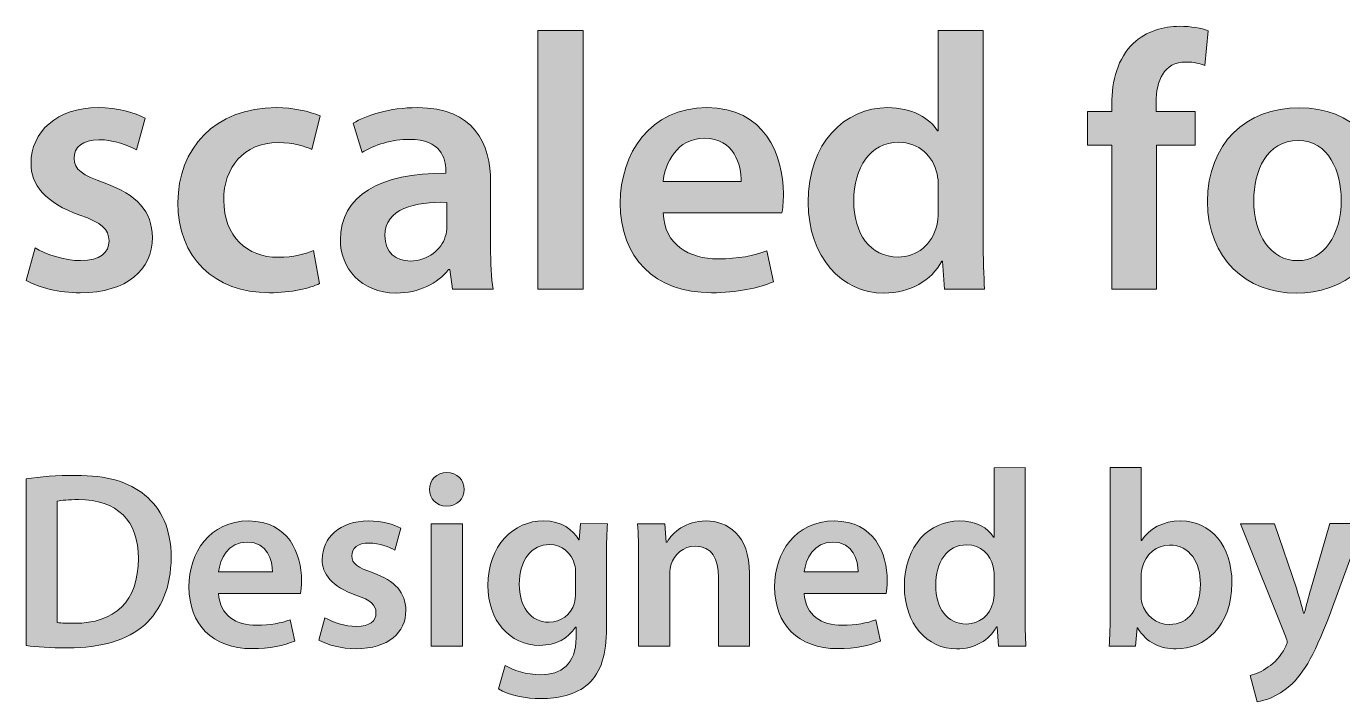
# Model space of a CAD drawing. Header units: inches. Extents: x 589 to 2016, y -1839 to -951.
# Drawn here: x 814.99 to 846.46, y -1597.12 to -1580.97 of the extents above; entities that cross this region are included whole.
import ezdxf

# ---------------------------------------------------------------- set-up
doc = ezdxf.new("R2010")
doc.units = ezdxf.units.IN
doc.header["$MEASUREMENT"] = 0
doc.layers.add('Layer 1', color=7, linetype='Continuous')

# ---------------------------------------------------------------- blocks, each defined once
blk = doc.blocks.new('block 276')
at = {"layer": 'Layer 1', "true_color": 0x010101}
h = blk.add_hatch(color=18, dxfattribs=at)
h.dxf.hatch_style = 2
edge = h.paths.add_edge_path()
edge.add_spline(control_points=[(840.939, -1587.257), (840.939, -1587.257), (840.939, -1583.815), (840.939, -1583.815), (840.939, -1583.815), (840.364, -1583.815), (840.364, -1583.815), (840.364, -1583.815), (840.364, -1583.014), (840.364, -1583.014), (840.364, -1583.014), (840.939, -1583.014), (840.939, -1583.014), (840.939, -1583.014), (840.939, -1582.831), (840.939, -1582.831), (840.939, -1582.282), (841.086, -1581.734), (841.453, -1581.384), (841.766, -1581.088), (842.193, -1580.975), (842.559, -1580.975), (842.846, -1580.975), (843.073, -1581.018), (843.247, -1581.079), (843.247, -1581.079), (843.169, -1581.908), (843.169, -1581.908), (843.055, -1581.865), (842.907, -1581.828), (842.715, -1581.828), (842.184, -1581.828), (842.001, -1582.274), (842.001, -1582.795), (842.001, -1582.795), (842.001, -1583.013), (842.001, -1583.013), (842.001, -1583.013), (842.935, -1583.013), (842.935, -1583.013), (842.935, -1583.013), (842.935, -1583.814), (842.935, -1583.814), (842.935, -1583.814), (842.011, -1583.814), (842.011, -1583.814), (842.011, -1583.814), (842.011, -1587.255), (842.011, -1587.255), (842.011, -1587.255), (840.939, -1587.257), (840.939, -1587.257), (840.939, -1587.257), (840.939, -1587.257), (840.939, -1587.257)], knot_values=[0, 0, 0, 0, 1, 1, 1, 2, 2, 2, 3, 3, 3, 4, 4, 4, 5, 5, 5, 6, 6, 6, 7, 7, 7, 8, 8, 8, 9, 9, 9, 10, 10, 10, 11, 11, 11, 12, 12, 12, 13, 13, 13, 14, 14, 14, 15, 15, 15, 16, 16, 16, 17, 17, 17, 18, 18, 18, 18], degree=3, periodic=1)
h = blk.add_hatch(color=18, dxfattribs=at)
h.dxf.hatch_style = 2
h.paths.add_polyline_path([(827.22, -1581.071), (828.301, -1581.071), (828.301, -1587.256), (827.22, -1587.256)])
h = blk.add_hatch(color=18, dxfattribs=at)
h.dxf.hatch_style = 2
edge = h.paths.add_edge_path()
edge.add_spline(control_points=[(837.864, -1581.071), (837.864, -1581.071), (837.864, -1586.062), (837.864, -1586.062), (837.864, -1586.497), (837.882, -1586.968), (837.899, -1587.255), (837.899, -1587.255), (836.941, -1587.255), (836.941, -1587.255), (836.941, -1587.255), (836.897, -1586.585), (836.897, -1586.585), (836.897, -1586.585), (836.88, -1586.585), (836.88, -1586.585), (836.627, -1587.056), (836.114, -1587.352), (835.495, -1587.352), (834.485, -1587.352), (833.682, -1586.49), (833.682, -1585.183), (833.675, -1583.765), (834.562, -1582.919), (835.581, -1582.919), (836.164, -1582.919), (836.584, -1583.162), (836.775, -1583.476), (836.775, -1583.476), (836.793, -1583.476), (836.793, -1583.476), (836.793, -1583.476), (836.793, -1581.072), (836.793, -1581.072), (836.793, -1581.072), (837.864, -1581.071), (837.864, -1581.071), (837.864, -1581.071), (837.864, -1581.071), (837.864, -1581.071)], knot_values=[0, 0, 0, 0, 1, 1, 1, 2, 2, 2, 3, 3, 3, 4, 4, 4, 5, 5, 5, 6, 6, 6, 7, 7, 7, 8, 8, 8, 9, 9, 9, 10, 10, 10, 11, 11, 11, 12, 12, 12, 13, 13, 13, 13], degree=3, periodic=1)
edge = h.paths.add_edge_path()
edge.add_spline(control_points=[(836.793, -1584.781), (836.793, -1584.695), (836.784, -1584.59), (836.767, -1584.503), (836.671, -1584.085), (836.332, -1583.746), (835.844, -1583.746), (835.156, -1583.746), (834.772, -1584.355), (834.772, -1585.148), (834.772, -1585.924), (835.156, -1586.49), (835.836, -1586.49), (836.27, -1586.49), (836.653, -1586.194), (836.758, -1585.733), (836.784, -1585.637), (836.794, -1585.532), (836.794, -1585.419), (836.794, -1585.419), (836.793, -1584.781), (836.793, -1584.781), (836.793, -1584.781), (836.793, -1584.781), (836.793, -1584.781)], knot_values=[0, 0, 0, 0, 1, 1, 1, 2, 2, 2, 3, 3, 3, 4, 4, 4, 5, 5, 5, 6, 6, 6, 7, 7, 7, 8, 8, 8, 8], degree=3, periodic=1)
h = blk.add_hatch(color=18, dxfattribs=at)
h.dxf.hatch_style = 2
edge = h.paths.add_edge_path()
edge.add_spline(control_points=[(815.2, -1586.273), (815.444, -1586.421), (815.906, -1586.576), (816.289, -1586.576), (816.759, -1586.576), (816.968, -1586.385), (816.968, -1586.106), (816.968, -1585.819), (816.794, -1585.672), (816.271, -1585.488), (815.443, -1585.201), (815.095, -1584.747), (815.103, -1584.251), (815.103, -1583.501), (815.721, -1582.918), (816.705, -1582.918), (817.176, -1582.918), (817.585, -1583.041), (817.83, -1583.172), (817.83, -1583.172), (817.621, -1583.928), (817.621, -1583.928), (817.437, -1583.824), (817.099, -1583.686), (816.724, -1583.686), (816.341, -1583.686), (816.131, -1583.869), (816.131, -1584.13), (816.131, -1584.4), (816.331, -1584.531), (816.872, -1584.723), (817.639, -1585.001), (817.996, -1585.393), (818.005, -1586.021), (818.005, -1586.788), (817.404, -1587.345), (816.279, -1587.345), (815.765, -1587.345), (815.303, -1587.223), (814.991, -1587.048), (814.991, -1587.048), (815.2, -1586.273), (815.2, -1586.273)], knot_values=[0, 0, 0, 0, 1, 1, 1, 2, 2, 2, 3, 3, 3, 4, 4, 4, 5, 5, 5, 6, 6, 6, 7, 7, 7, 8, 8, 8, 9, 9, 9, 10, 10, 10, 11, 11, 11, 12, 12, 12, 13, 13, 13, 14, 14, 14, 14], degree=3, periodic=1)
h = blk.add_hatch(color=18, dxfattribs=at)
h.dxf.hatch_style = 2
edge = h.paths.add_edge_path()
edge.add_spline(control_points=[(822.003, -1587.126), (821.776, -1587.231), (821.333, -1587.343), (820.801, -1587.343), (819.477, -1587.343), (818.615, -1586.498), (818.615, -1585.183), (818.615, -1583.912), (819.487, -1582.918), (820.976, -1582.918), (821.366, -1582.918), (821.768, -1583.005), (822.012, -1583.118), (822.012, -1583.118), (821.82, -1583.92), (821.82, -1583.92), (821.646, -1583.84), (821.393, -1583.753), (821.01, -1583.753), (820.191, -1583.753), (819.704, -1584.354), (819.712, -1585.129), (819.712, -1586), (820.278, -1586.497), (821.01, -1586.497), (821.385, -1586.497), (821.646, -1586.418), (821.855, -1586.331), (821.855, -1586.331), (822.003, -1587.126), (822.003, -1587.126)], knot_values=[0, 0, 0, 0, 1, 1, 1, 2, 2, 2, 3, 3, 3, 4, 4, 4, 5, 5, 5, 6, 6, 6, 7, 7, 7, 8, 8, 8, 9, 9, 9, 10, 10, 10, 10], degree=3, periodic=1)
h = blk.add_hatch(color=18, dxfattribs=at)
h.dxf.hatch_style = 2
edge = h.paths.add_edge_path()
edge.add_spline(control_points=[(825.182, -1587.257), (825.182, -1587.257), (825.112, -1586.787), (825.112, -1586.787), (825.112, -1586.787), (825.086, -1586.787), (825.086, -1586.787), (824.826, -1587.117), (824.381, -1587.352), (823.832, -1587.352), (822.979, -1587.352), (822.499, -1586.734), (822.499, -1586.089), (822.499, -1585.018), (823.448, -1584.479), (825.018, -1584.487), (825.018, -1584.487), (825.018, -1584.417), (825.018, -1584.417), (825.018, -1584.138), (824.904, -1583.677), (824.155, -1583.677), (823.737, -1583.677), (823.302, -1583.807), (823.016, -1583.99), (823.016, -1583.99), (822.805, -1583.293), (822.805, -1583.293), (823.12, -1583.101), (823.668, -1582.918), (824.339, -1582.918), (825.698, -1582.918), (826.09, -1583.78), (826.09, -1584.704), (826.09, -1584.704), (826.09, -1586.237), (826.09, -1586.237), (826.09, -1586.621), (826.108, -1586.995), (826.151, -1587.257), (826.151, -1587.257), (825.182, -1587.257), (825.182, -1587.257), (825.182, -1587.257), (825.182, -1587.257), (825.182, -1587.257)], knot_values=[0, 0, 0, 0, 1, 1, 1, 2, 2, 2, 3, 3, 3, 4, 4, 4, 5, 5, 5, 6, 6, 6, 7, 7, 7, 8, 8, 8, 9, 9, 9, 10, 10, 10, 11, 11, 11, 12, 12, 12, 13, 13, 13, 14, 14, 14, 15, 15, 15, 15], degree=3, periodic=1)
edge = h.paths.add_edge_path()
edge.add_spline(control_points=[(825.043, -1585.183), (824.285, -1585.165), (823.562, -1585.332), (823.562, -1585.975), (823.562, -1586.394), (823.832, -1586.585), (824.172, -1586.585), (824.598, -1586.585), (824.913, -1586.307), (825.008, -1586.002), (825.034, -1585.924), (825.044, -1585.837), (825.044, -1585.767), (825.044, -1585.767), (825.044, -1585.183), (825.044, -1585.183), (825.044, -1585.183), (825.043, -1585.183), (825.043, -1585.183)], knot_values=[0, 0, 0, 0, 1, 1, 1, 2, 2, 2, 3, 3, 3, 4, 4, 4, 5, 5, 5, 6, 6, 6, 6], degree=3, periodic=1)
h = blk.add_hatch(color=18, dxfattribs=at)
h.dxf.hatch_style = 2
edge = h.paths.add_edge_path()
edge.add_spline(control_points=[(830.217, -1585.436), (830.242, -1586.203), (830.843, -1586.533), (831.522, -1586.533), (832.019, -1586.533), (832.377, -1586.464), (832.698, -1586.341), (832.698, -1586.341), (832.855, -1587.083), (832.855, -1587.083), (832.489, -1587.231), (831.984, -1587.343), (831.374, -1587.343), (829.999, -1587.343), (829.189, -1586.498), (829.189, -1585.201), (829.189, -1584.026), (829.902, -1582.918), (831.261, -1582.918), (832.637, -1582.918), (833.091, -1584.05), (833.091, -1584.983), (833.091, -1585.183), (833.074, -1585.341), (833.056, -1585.436), (833.056, -1585.436), (830.217, -1585.436), (830.217, -1585.436)], knot_values=[0, 0, 0, 0, 1, 1, 1, 2, 2, 2, 3, 3, 3, 4, 4, 4, 5, 5, 5, 6, 6, 6, 7, 7, 7, 8, 8, 8, 9, 9, 9, 9], degree=3, periodic=1)
edge = h.paths.add_edge_path()
edge.add_spline(control_points=[(832.08, -1584.687), (832.088, -1584.295), (831.914, -1583.65), (831.2, -1583.65), (830.538, -1583.65), (830.259, -1584.252), (830.215, -1584.687), (830.215, -1584.687), (832.08, -1584.687), (832.08, -1584.687)], knot_values=[0, 0, 0, 0, 1, 1, 1, 2, 2, 2, 3, 3, 3, 3], degree=3, periodic=1)
h = blk.add_hatch(color=18, dxfattribs=at)
h.dxf.hatch_style = 2
edge = h.paths.add_edge_path()
edge.add_spline(control_points=[(847.532, -1585.097), (847.532, -1586.656), (846.435, -1587.353), (845.354, -1587.353), (844.152, -1587.353), (843.23, -1586.525), (843.23, -1585.166), (843.23, -1583.774), (844.144, -1582.92), (845.425, -1582.92), (846.687, -1582.918), (847.532, -1583.807), (847.532, -1585.097)], knot_values=[0, 0, 0, 0, 1, 1, 1, 2, 2, 2, 3, 3, 3, 4, 4, 4, 4], degree=3, periodic=1)
edge = h.paths.add_edge_path()
edge.add_spline(control_points=[(844.335, -1585.14), (844.335, -1585.958), (844.736, -1586.576), (845.389, -1586.576), (845.999, -1586.576), (846.426, -1585.975), (846.426, -1585.122), (846.426, -1584.46), (846.129, -1583.703), (845.397, -1583.703), (844.641, -1583.702), (844.335, -1584.435), (844.335, -1585.14)], knot_values=[0, 0, 0, 0, 1, 1, 1, 2, 2, 2, 3, 3, 3, 4, 4, 4, 4], degree=3, periodic=1)
at = {"layer": 'Layer 1', "lineweight": 0}
blk.add_lwpolyline([(827.22, -1581.071), (828.301, -1581.071), (828.301, -1587.256), (827.22, -1587.256), (827.22, -1581.071)], dxfattribs=at)
for points, knots in [([(840.939, -1587.257), (840.939, -1587.257), (840.939, -1583.815), (840.939, -1583.815), (840.939, -1583.815), (840.364, -1583.815), (840.364, -1583.815), (840.364, -1583.815), (840.364, -1583.014), (840.364, -1583.014), (840.364, -1583.014), (840.939, -1583.014), (840.939, -1583.014), (840.939, -1583.014), (840.939, -1582.831), (840.939, -1582.831), (840.939, -1582.282), (841.086, -1581.734), (841.453, -1581.384), (841.766, -1581.088), (842.193, -1580.975), (842.559, -1580.975), (842.846, -1580.975), (843.073, -1581.018), (843.247, -1581.079), (843.247, -1581.079), (843.169, -1581.908), (843.169, -1581.908), (843.055, -1581.865), (842.907, -1581.828), (842.715, -1581.828), (842.184, -1581.828), (842.001, -1582.274), (842.001, -1582.795), (842.001, -1582.795), (842.001, -1583.013), (842.001, -1583.013), (842.001, -1583.013), (842.935, -1583.013), (842.935, -1583.013), (842.935, -1583.013), (842.935, -1583.814), (842.935, -1583.814), (842.935, -1583.814), (842.011, -1583.814), (842.011, -1583.814), (842.011, -1583.814), (842.011, -1587.255), (842.011, -1587.255), (842.011, -1587.255), (840.939, -1587.257), (840.939, -1587.257), (840.939, -1587.257), (840.939, -1587.257), (840.939, -1587.257)], [0, 0, 0, 0, 1, 1, 1, 2, 2, 2, 3, 3, 3, 4, 4, 4, 5, 5, 5, 6, 6, 6, 7, 7, 7, 8, 8, 8, 9, 9, 9, 10, 10, 10, 11, 11, 11, 12, 12, 12, 13, 13, 13, 14, 14, 14, 15, 15, 15, 16, 16, 16, 17, 17, 17, 18, 18, 18, 18]), ([(837.864, -1581.071), (837.864, -1581.071), (837.864, -1586.062), (837.864, -1586.062), (837.864, -1586.497), (837.882, -1586.968), (837.899, -1587.255), (837.899, -1587.255), (836.941, -1587.255), (836.941, -1587.255), (836.941, -1587.255), (836.897, -1586.585), (836.897, -1586.585), (836.897, -1586.585), (836.88, -1586.585), (836.88, -1586.585), (836.627, -1587.056), (836.114, -1587.352), (835.495, -1587.352), (834.485, -1587.352), (833.682, -1586.49), (833.682, -1585.183), (833.675, -1583.765), (834.562, -1582.919), (835.581, -1582.919), (836.164, -1582.919), (836.584, -1583.162), (836.775, -1583.476), (836.775, -1583.476), (836.793, -1583.476), (836.793, -1583.476), (836.793, -1583.476), (836.793, -1581.072), (836.793, -1581.072), (836.793, -1581.072), (837.864, -1581.071), (837.864, -1581.071), (837.864, -1581.071), (837.864, -1581.071), (837.864, -1581.071)], [0, 0, 0, 0, 1, 1, 1, 2, 2, 2, 3, 3, 3, 4, 4, 4, 5, 5, 5, 6, 6, 6, 7, 7, 7, 8, 8, 8, 9, 9, 9, 10, 10, 10, 11, 11, 11, 12, 12, 12, 13, 13, 13, 13]), ([(815.2, -1586.273), (815.444, -1586.421), (815.906, -1586.576), (816.289, -1586.576), (816.759, -1586.576), (816.968, -1586.385), (816.968, -1586.106), (816.968, -1585.819), (816.794, -1585.672), (816.271, -1585.488), (815.443, -1585.201), (815.095, -1584.747), (815.103, -1584.251), (815.103, -1583.501), (815.721, -1582.918), (816.705, -1582.918), (817.176, -1582.918), (817.585, -1583.041), (817.83, -1583.172), (817.83, -1583.172), (817.621, -1583.928), (817.621, -1583.928), (817.437, -1583.824), (817.099, -1583.686), (816.724, -1583.686), (816.341, -1583.686), (816.131, -1583.869), (816.131, -1584.13), (816.131, -1584.4), (816.331, -1584.531), (816.872, -1584.723), (817.639, -1585.001), (817.996, -1585.393), (818.005, -1586.021), (818.005, -1586.788), (817.404, -1587.345), (816.279, -1587.345), (815.765, -1587.345), (815.303, -1587.223), (814.991, -1587.048), (814.991, -1587.048), (815.2, -1586.273), (815.2, -1586.273)], [0, 0, 0, 0, 1, 1, 1, 2, 2, 2, 3, 3, 3, 4, 4, 4, 5, 5, 5, 6, 6, 6, 7, 7, 7, 8, 8, 8, 9, 9, 9, 10, 10, 10, 11, 11, 11, 12, 12, 12, 13, 13, 13, 14, 14, 14, 14]), ([(822.003, -1587.126), (821.776, -1587.231), (821.333, -1587.343), (820.801, -1587.343), (819.477, -1587.343), (818.615, -1586.498), (818.615, -1585.183), (818.615, -1583.912), (819.487, -1582.918), (820.976, -1582.918), (821.366, -1582.918), (821.768, -1583.005), (822.012, -1583.118), (822.012, -1583.118), (821.82, -1583.92), (821.82, -1583.92), (821.646, -1583.84), (821.393, -1583.753), (821.01, -1583.753), (820.191, -1583.753), (819.704, -1584.354), (819.712, -1585.129), (819.712, -1586), (820.278, -1586.497), (821.01, -1586.497), (821.385, -1586.497), (821.646, -1586.418), (821.855, -1586.331), (821.855, -1586.331), (822.003, -1587.126), (822.003, -1587.126)], [0, 0, 0, 0, 1, 1, 1, 2, 2, 2, 3, 3, 3, 4, 4, 4, 5, 5, 5, 6, 6, 6, 7, 7, 7, 8, 8, 8, 9, 9, 9, 10, 10, 10, 10]), ([(825.182, -1587.257), (825.182, -1587.257), (825.112, -1586.787), (825.112, -1586.787), (825.112, -1586.787), (825.086, -1586.787), (825.086, -1586.787), (824.826, -1587.117), (824.381, -1587.352), (823.832, -1587.352), (822.979, -1587.352), (822.499, -1586.734), (822.499, -1586.089), (822.499, -1585.018), (823.448, -1584.479), (825.018, -1584.487), (825.018, -1584.487), (825.018, -1584.417), (825.018, -1584.417), (825.018, -1584.138), (824.904, -1583.677), (824.155, -1583.677), (823.737, -1583.677), (823.302, -1583.807), (823.016, -1583.99), (823.016, -1583.99), (822.805, -1583.293), (822.805, -1583.293), (823.12, -1583.101), (823.668, -1582.918), (824.339, -1582.918), (825.698, -1582.918), (826.09, -1583.78), (826.09, -1584.704), (826.09, -1584.704), (826.09, -1586.237), (826.09, -1586.237), (826.09, -1586.621), (826.108, -1586.995), (826.151, -1587.257), (826.151, -1587.257), (825.182, -1587.257), (825.182, -1587.257), (825.182, -1587.257), (825.182, -1587.257), (825.182, -1587.257)], [0, 0, 0, 0, 1, 1, 1, 2, 2, 2, 3, 3, 3, 4, 4, 4, 5, 5, 5, 6, 6, 6, 7, 7, 7, 8, 8, 8, 9, 9, 9, 10, 10, 10, 11, 11, 11, 12, 12, 12, 13, 13, 13, 14, 14, 14, 15, 15, 15, 15]), ([(830.217, -1585.436), (830.242, -1586.203), (830.843, -1586.533), (831.522, -1586.533), (832.019, -1586.533), (832.377, -1586.464), (832.698, -1586.341), (832.698, -1586.341), (832.855, -1587.083), (832.855, -1587.083), (832.489, -1587.231), (831.984, -1587.343), (831.374, -1587.343), (829.999, -1587.343), (829.189, -1586.498), (829.189, -1585.201), (829.189, -1584.026), (829.902, -1582.918), (831.261, -1582.918), (832.637, -1582.918), (833.091, -1584.05), (833.091, -1584.983), (833.091, -1585.183), (833.074, -1585.341), (833.056, -1585.436), (833.056, -1585.436), (830.217, -1585.436), (830.217, -1585.436)], [0, 0, 0, 0, 1, 1, 1, 2, 2, 2, 3, 3, 3, 4, 4, 4, 5, 5, 5, 6, 6, 6, 7, 7, 7, 8, 8, 8, 9, 9, 9, 9]), ([(847.532, -1585.097), (847.532, -1586.656), (846.435, -1587.353), (845.354, -1587.353), (844.152, -1587.353), (843.23, -1586.525), (843.23, -1585.166), (843.23, -1583.774), (844.144, -1582.92), (845.425, -1582.92), (846.687, -1582.918), (847.532, -1583.807), (847.532, -1585.097)], [0, 0, 0, 0, 1, 1, 1, 2, 2, 2, 3, 3, 3, 4, 4, 4, 4]), ([(832.08, -1584.687), (832.088, -1584.295), (831.914, -1583.65), (831.2, -1583.65), (830.538, -1583.65), (830.259, -1584.252), (830.215, -1584.687), (830.215, -1584.687), (832.08, -1584.687), (832.08, -1584.687)], [0, 0, 0, 0, 1, 1, 1, 2, 2, 2, 3, 3, 3, 3]), ([(836.793, -1584.781), (836.793, -1584.695), (836.784, -1584.59), (836.767, -1584.503), (836.671, -1584.085), (836.332, -1583.746), (835.844, -1583.746), (835.156, -1583.746), (834.772, -1584.355), (834.772, -1585.148), (834.772, -1585.924), (835.156, -1586.49), (835.836, -1586.49), (836.27, -1586.49), (836.653, -1586.194), (836.758, -1585.733), (836.784, -1585.637), (836.794, -1585.532), (836.794, -1585.419), (836.794, -1585.419), (836.793, -1584.781), (836.793, -1584.781), (836.793, -1584.781), (836.793, -1584.781), (836.793, -1584.781)], [0, 0, 0, 0, 1, 1, 1, 2, 2, 2, 3, 3, 3, 4, 4, 4, 5, 5, 5, 6, 6, 6, 7, 7, 7, 8, 8, 8, 8]), ([(844.335, -1585.14), (844.335, -1585.958), (844.736, -1586.576), (845.389, -1586.576), (845.999, -1586.576), (846.426, -1585.975), (846.426, -1585.122), (846.426, -1584.46), (846.129, -1583.703), (845.397, -1583.703), (844.641, -1583.702), (844.335, -1584.435), (844.335, -1585.14)], [0, 0, 0, 0, 1, 1, 1, 2, 2, 2, 3, 3, 3, 4, 4, 4, 4]), ([(825.043, -1585.183), (824.285, -1585.165), (823.562, -1585.332), (823.562, -1585.975), (823.562, -1586.394), (823.832, -1586.585), (824.172, -1586.585), (824.598, -1586.585), (824.913, -1586.307), (825.008, -1586.002), (825.034, -1585.924), (825.044, -1585.837), (825.044, -1585.767), (825.044, -1585.767), (825.044, -1585.183), (825.044, -1585.183), (825.044, -1585.183), (825.043, -1585.183), (825.043, -1585.183)], [0, 0, 0, 0, 1, 1, 1, 2, 2, 2, 3, 3, 3, 4, 4, 4, 5, 5, 5, 6, 6, 6, 6])]:
    blk.add_open_spline(points, degree=3, knots=knots, dxfattribs=at)
blk = doc.blocks.new('block 277')
at = {"layer": 'Layer 1', "true_color": 0x010101}
h = blk.add_hatch(color=18, dxfattribs=at)
h.dxf.hatch_style = 2
edge = h.paths.add_edge_path()
edge.add_spline(control_points=[(814.991, -1591.795), (815.316, -1591.74), (815.73, -1591.71), (816.169, -1591.71), (816.926, -1591.71), (817.449, -1591.867), (817.822, -1592.179), (818.212, -1592.498), (818.453, -1592.978), (818.453, -1593.669), (818.453, -1594.391), (818.206, -1594.932), (817.822, -1595.279), (817.419, -1595.646), (816.776, -1595.833), (815.988, -1595.833), (815.556, -1595.833), (815.232, -1595.808), (814.991, -1595.778), (814.991, -1595.778), (814.991, -1591.795), (814.991, -1591.795), (814.991, -1591.795), (814.991, -1591.795), (814.991, -1591.795)], knot_values=[0, 0, 0, 0, 1, 1, 1, 2, 2, 2, 3, 3, 3, 4, 4, 4, 5, 5, 5, 6, 6, 6, 7, 7, 7, 8, 8, 8, 8], degree=3, periodic=1)
edge = h.paths.add_edge_path()
edge.add_spline(control_points=[(815.73, -1595.226), (815.833, -1595.244), (815.988, -1595.244), (816.139, -1595.244), (817.101, -1595.249), (817.671, -1594.721), (817.671, -1593.694), (817.678, -1592.798), (817.16, -1592.287), (816.235, -1592.287), (816, -1592.287), (815.833, -1592.305), (815.731, -1592.329), (815.731, -1592.329), (815.73, -1595.226), (815.73, -1595.226), (815.73, -1595.226), (815.73, -1595.226), (815.73, -1595.226)], knot_values=[0, 0, 0, 0, 1, 1, 1, 2, 2, 2, 3, 3, 3, 4, 4, 4, 5, 5, 5, 6, 6, 6, 6], degree=3, periodic=1)
h = blk.add_hatch(color=18, dxfattribs=at)
h.dxf.hatch_style = 2
edge = h.paths.add_edge_path()
edge.add_spline(control_points=[(825.459, -1592.046), (825.459, -1592.269), (825.297, -1592.444), (825.039, -1592.444), (824.792, -1592.444), (824.63, -1592.269), (824.63, -1592.046), (824.63, -1591.819), (824.798, -1591.644), (825.045, -1591.644), (825.297, -1591.644), (825.453, -1591.818), (825.459, -1592.046)], knot_values=[0, 0, 0, 0, 1, 1, 1, 2, 2, 2, 3, 3, 3, 4, 4, 4, 4], degree=3, periodic=1)
h.paths.add_polyline_path([(824.671, -1595.791), (824.671, -1592.864), (825.417, -1592.864), (825.417, -1595.791)])
h = blk.add_hatch(color=18, dxfattribs=at)
h.dxf.hatch_style = 2
edge = h.paths.add_edge_path()
edge.add_spline(control_points=[(838.867, -1591.524), (838.867, -1591.524), (838.867, -1594.967), (838.867, -1594.967), (838.867, -1595.268), (838.878, -1595.592), (838.89, -1595.791), (838.89, -1595.791), (838.23, -1595.791), (838.23, -1595.791), (838.23, -1595.791), (838.199, -1595.328), (838.199, -1595.328), (838.199, -1595.328), (838.187, -1595.328), (838.187, -1595.328), (838.013, -1595.652), (837.658, -1595.857), (837.232, -1595.857), (836.535, -1595.857), (835.982, -1595.262), (835.982, -1594.361), (835.976, -1593.381), (836.588, -1592.799), (837.292, -1592.799), (837.694, -1592.799), (837.983, -1592.966), (838.115, -1593.183), (838.115, -1593.183), (838.127, -1593.183), (838.127, -1593.183), (838.127, -1593.183), (838.127, -1591.525), (838.127, -1591.525), (838.127, -1591.525), (838.867, -1591.524), (838.867, -1591.524), (838.867, -1591.524), (838.867, -1591.524), (838.867, -1591.524)], knot_values=[0, 0, 0, 0, 1, 1, 1, 2, 2, 2, 3, 3, 3, 4, 4, 4, 5, 5, 5, 6, 6, 6, 7, 7, 7, 8, 8, 8, 9, 9, 9, 10, 10, 10, 11, 11, 11, 12, 12, 12, 13, 13, 13, 13], degree=3, periodic=1)
edge = h.paths.add_edge_path()
edge.add_spline(control_points=[(838.127, -1594.084), (838.127, -1594.024), (838.121, -1593.952), (838.109, -1593.892), (838.043, -1593.603), (837.809, -1593.369), (837.472, -1593.369), (836.998, -1593.369), (836.733, -1593.79), (836.733, -1594.337), (836.733, -1594.872), (836.998, -1595.263), (837.467, -1595.263), (837.767, -1595.263), (838.032, -1595.058), (838.104, -1594.741), (838.121, -1594.674), (838.128, -1594.602), (838.128, -1594.524), (838.128, -1594.524), (838.127, -1594.084), (838.127, -1594.084), (838.127, -1594.084), (838.127, -1594.084), (838.127, -1594.084)], knot_values=[0, 0, 0, 0, 1, 1, 1, 2, 2, 2, 3, 3, 3, 4, 4, 4, 5, 5, 5, 6, 6, 6, 7, 7, 7, 8, 8, 8, 8], degree=3, periodic=1)
h = blk.add_hatch(color=18, dxfattribs=at)
h.dxf.hatch_style = 2
edge = h.paths.add_edge_path()
edge.add_spline(control_points=[(840.88, -1595.791), (840.891, -1595.593), (840.903, -1595.269), (840.903, -1594.967), (840.903, -1594.967), (840.903, -1591.524), (840.903, -1591.524), (840.903, -1591.524), (841.642, -1591.524), (841.642, -1591.524), (841.642, -1591.524), (841.642, -1593.266), (841.642, -1593.266), (841.642, -1593.266), (841.654, -1593.266), (841.654, -1593.266), (841.835, -1592.984), (842.153, -1592.798), (842.592, -1592.798), (843.307, -1592.798), (843.818, -1593.392), (843.812, -1594.283), (843.812, -1595.334), (843.145, -1595.857), (842.484, -1595.857), (842.105, -1595.857), (841.769, -1595.713), (841.558, -1595.352), (841.558, -1595.352), (841.546, -1595.352), (841.546, -1595.352), (841.546, -1595.352), (841.51, -1595.791), (841.51, -1595.791), (841.51, -1595.791), (840.88, -1595.791), (840.88, -1595.791), (840.88, -1595.791), (840.88, -1595.791), (840.88, -1595.791)], knot_values=[0, 0, 0, 0, 1, 1, 1, 2, 2, 2, 3, 3, 3, 4, 4, 4, 5, 5, 5, 6, 6, 6, 7, 7, 7, 8, 8, 8, 9, 9, 9, 10, 10, 10, 11, 11, 11, 12, 12, 12, 13, 13, 13, 13], degree=3, periodic=1)
edge = h.paths.add_edge_path()
edge.add_spline(control_points=[(841.642, -1594.583), (841.642, -1594.642), (841.648, -1594.703), (841.661, -1594.757), (841.738, -1595.052), (841.997, -1595.274), (842.315, -1595.274), (842.777, -1595.274), (843.06, -1594.901), (843.06, -1594.313), (843.06, -1593.796), (842.813, -1593.375), (842.321, -1593.375), (842.02, -1593.375), (841.749, -1593.592), (841.666, -1593.916), (841.654, -1593.97), (841.642, -1594.036), (841.642, -1594.108), (841.642, -1594.108), (841.642, -1594.583), (841.642, -1594.583), (841.642, -1594.583), (841.642, -1594.583), (841.642, -1594.583)], knot_values=[0, 0, 0, 0, 1, 1, 1, 2, 2, 2, 3, 3, 3, 4, 4, 4, 5, 5, 5, 6, 6, 6, 7, 7, 7, 8, 8, 8, 8], degree=3, periodic=1)
h = blk.add_hatch(color=18, dxfattribs=at)
h.dxf.hatch_style = 2
edge = h.paths.add_edge_path()
edge.add_spline(control_points=[(819.589, -1594.535), (819.606, -1595.064), (820.021, -1595.291), (820.49, -1595.291), (820.832, -1595.291), (821.079, -1595.244), (821.301, -1595.159), (821.301, -1595.159), (821.409, -1595.671), (821.409, -1595.671), (821.157, -1595.773), (820.807, -1595.851), (820.387, -1595.851), (819.438, -1595.851), (818.879, -1595.268), (818.879, -1594.373), (818.879, -1593.562), (819.372, -1592.799), (820.309, -1592.799), (821.258, -1592.799), (821.571, -1593.58), (821.571, -1594.222), (821.571, -1594.361), (821.559, -1594.469), (821.547, -1594.535), (821.547, -1594.535), (819.589, -1594.535), (819.589, -1594.535), (819.589, -1594.535), (819.589, -1594.535), (819.589, -1594.535)], knot_values=[0, 0, 0, 0, 1, 1, 1, 2, 2, 2, 3, 3, 3, 4, 4, 4, 5, 5, 5, 6, 6, 6, 7, 7, 7, 8, 8, 8, 9, 9, 9, 10, 10, 10, 10], degree=3, periodic=1)
edge = h.paths.add_edge_path()
edge.add_spline(control_points=[(820.874, -1594.018), (820.88, -1593.747), (820.76, -1593.303), (820.267, -1593.303), (819.81, -1593.303), (819.618, -1593.718), (819.588, -1594.018), (819.588, -1594.018), (820.874, -1594.018), (820.874, -1594.018)], knot_values=[0, 0, 0, 0, 1, 1, 1, 2, 2, 2, 3, 3, 3, 3], degree=3, periodic=1)
h = blk.add_hatch(color=18, dxfattribs=at)
h.dxf.hatch_style = 2
edge = h.paths.add_edge_path()
edge.add_spline(control_points=[(822.13, -1595.112), (822.298, -1595.214), (822.617, -1595.322), (822.881, -1595.322), (823.205, -1595.322), (823.35, -1595.189), (823.35, -1594.997), (823.35, -1594.799), (823.23, -1594.697), (822.869, -1594.57), (822.298, -1594.373), (822.058, -1594.06), (822.064, -1593.717), (822.064, -1593.2), (822.49, -1592.799), (823.169, -1592.799), (823.494, -1592.799), (823.776, -1592.883), (823.945, -1592.973), (823.945, -1592.973), (823.8, -1593.495), (823.8, -1593.495), (823.674, -1593.423), (823.44, -1593.327), (823.181, -1593.327), (822.917, -1593.327), (822.773, -1593.453), (822.773, -1593.633), (822.773, -1593.82), (822.91, -1593.91), (823.283, -1594.042), (823.813, -1594.234), (824.059, -1594.505), (824.064, -1594.938), (824.064, -1595.467), (823.65, -1595.852), (822.874, -1595.852), (822.52, -1595.852), (822.201, -1595.767), (821.985, -1595.647), (821.985, -1595.647), (822.13, -1595.112), (822.13, -1595.112)], knot_values=[0, 0, 0, 0, 1, 1, 1, 2, 2, 2, 3, 3, 3, 4, 4, 4, 5, 5, 5, 6, 6, 6, 7, 7, 7, 8, 8, 8, 9, 9, 9, 10, 10, 10, 11, 11, 11, 12, 12, 12, 13, 13, 13, 14, 14, 14, 14], degree=3, periodic=1)
h = blk.add_hatch(color=18, dxfattribs=at)
h.dxf.hatch_style = 2
edge = h.paths.add_edge_path()
edge.add_spline(control_points=[(828.885, -1592.864), (828.872, -1593.062), (828.86, -1593.303), (828.86, -1593.705), (828.86, -1593.705), (828.86, -1595.363), (828.86, -1595.363), (828.86, -1595.977), (828.734, -1596.415), (828.428, -1596.692), (828.121, -1596.962), (827.701, -1597.046), (827.298, -1597.046), (826.926, -1597.046), (826.528, -1596.969), (826.276, -1596.812), (826.276, -1596.812), (826.439, -1596.253), (826.439, -1596.253), (826.625, -1596.361), (826.938, -1596.476), (827.292, -1596.476), (827.772, -1596.476), (828.134, -1596.223), (828.134, -1595.592), (828.134, -1595.592), (828.134, -1595.34), (828.134, -1595.34), (828.134, -1595.34), (828.121, -1595.34), (828.121, -1595.34), (827.953, -1595.598), (827.652, -1595.772), (827.268, -1595.772), (826.541, -1595.772), (826.024, -1595.171), (826.024, -1594.342), (826.024, -1593.38), (826.649, -1592.796), (827.353, -1592.796), (827.797, -1592.796), (828.062, -1593.014), (828.199, -1593.253), (828.199, -1593.253), (828.211, -1593.253), (828.211, -1593.253), (828.211, -1593.253), (828.242, -1592.863), (828.242, -1592.863), (828.242, -1592.863), (828.885, -1592.864), (828.885, -1592.864), (828.885, -1592.864), (828.885, -1592.864), (828.885, -1592.864)], knot_values=[0, 0, 0, 0, 1, 1, 1, 2, 2, 2, 3, 3, 3, 4, 4, 4, 5, 5, 5, 6, 6, 6, 7, 7, 7, 8, 8, 8, 9, 9, 9, 10, 10, 10, 11, 11, 11, 12, 12, 12, 13, 13, 13, 14, 14, 14, 15, 15, 15, 16, 16, 16, 17, 17, 17, 18, 18, 18, 18], degree=3, periodic=1)
edge = h.paths.add_edge_path()
edge.add_spline(control_points=[(828.121, -1594.036), (828.121, -1593.97), (828.116, -1593.898), (828.097, -1593.838), (828.019, -1593.568), (827.809, -1593.363), (827.496, -1593.363), (827.081, -1593.363), (826.775, -1593.723), (826.775, -1594.319), (826.775, -1594.818), (827.027, -1595.22), (827.49, -1595.22), (827.767, -1595.22), (828.007, -1595.04), (828.091, -1594.776), (828.109, -1594.698), (828.121, -1594.596), (828.121, -1594.511), (828.121, -1594.511), (828.121, -1594.036), (828.121, -1594.036), (828.121, -1594.036), (828.121, -1594.036), (828.121, -1594.036)], knot_values=[0, 0, 0, 0, 1, 1, 1, 2, 2, 2, 3, 3, 3, 4, 4, 4, 5, 5, 5, 6, 6, 6, 7, 7, 7, 8, 8, 8, 8], degree=3, periodic=1)
h = blk.add_hatch(color=18, dxfattribs=at)
h.dxf.hatch_style = 2
edge = h.paths.add_edge_path()
edge.add_spline(control_points=[(829.63, -1593.735), (829.63, -1593.399), (829.624, -1593.116), (829.606, -1592.864), (829.606, -1592.864), (830.255, -1592.864), (830.255, -1592.864), (830.255, -1592.864), (830.291, -1593.303), (830.291, -1593.303), (830.291, -1593.303), (830.309, -1593.303), (830.309, -1593.303), (830.436, -1593.075), (830.753, -1592.798), (831.24, -1592.798), (831.751, -1592.798), (832.28, -1593.129), (832.28, -1594.054), (832.28, -1594.054), (832.28, -1595.792), (832.28, -1595.792), (832.28, -1595.792), (831.541, -1595.792), (831.541, -1595.792), (831.541, -1595.792), (831.541, -1594.139), (831.541, -1594.139), (831.541, -1593.718), (831.384, -1593.399), (830.982, -1593.399), (830.687, -1593.399), (830.483, -1593.61), (830.404, -1593.831), (830.38, -1593.898), (830.374, -1593.988), (830.374, -1594.072), (830.374, -1594.072), (830.374, -1595.791), (830.374, -1595.791), (830.374, -1595.791), (829.629, -1595.791), (829.629, -1595.791), (829.629, -1595.791), (829.629, -1593.735), (829.629, -1593.735), (829.629, -1593.735), (829.63, -1593.735), (829.63, -1593.735), (829.63, -1593.735), (829.63, -1593.735), (829.63, -1593.735)], knot_values=[0, 0, 0, 0, 1, 1, 1, 2, 2, 2, 3, 3, 3, 4, 4, 4, 5, 5, 5, 6, 6, 6, 7, 7, 7, 8, 8, 8, 9, 9, 9, 10, 10, 10, 11, 11, 11, 12, 12, 12, 13, 13, 13, 14, 14, 14, 15, 15, 15, 16, 16, 16, 17, 17, 17, 17], degree=3, periodic=1)
h = blk.add_hatch(color=18, dxfattribs=at)
h.dxf.hatch_style = 2
edge = h.paths.add_edge_path()
edge.add_spline(control_points=[(833.59, -1594.535), (833.608, -1595.064), (834.022, -1595.291), (834.491, -1595.291), (834.834, -1595.291), (835.08, -1595.244), (835.303, -1595.159), (835.303, -1595.159), (835.411, -1595.671), (835.411, -1595.671), (835.158, -1595.773), (834.81, -1595.851), (834.389, -1595.851), (833.44, -1595.851), (832.881, -1595.268), (832.881, -1594.373), (832.881, -1593.562), (833.373, -1592.799), (834.312, -1592.799), (835.261, -1592.799), (835.574, -1593.58), (835.574, -1594.222), (835.574, -1594.361), (835.562, -1594.469), (835.55, -1594.535), (835.55, -1594.535), (833.59, -1594.535), (833.59, -1594.535), (833.59, -1594.535), (833.59, -1594.535), (833.59, -1594.535)], knot_values=[0, 0, 0, 0, 1, 1, 1, 2, 2, 2, 3, 3, 3, 4, 4, 4, 5, 5, 5, 6, 6, 6, 7, 7, 7, 8, 8, 8, 9, 9, 9, 10, 10, 10, 10], degree=3, periodic=1)
edge = h.paths.add_edge_path()
edge.add_spline(control_points=[(834.877, -1594.018), (834.882, -1593.747), (834.762, -1593.303), (834.269, -1593.303), (833.813, -1593.303), (833.62, -1593.718), (833.59, -1594.018), (833.59, -1594.018), (834.877, -1594.018), (834.877, -1594.018)], knot_values=[0, 0, 0, 0, 1, 1, 1, 2, 2, 2, 3, 3, 3, 3], degree=3, periodic=1)
h = blk.add_hatch(color=18, dxfattribs=at)
h.dxf.hatch_style = 2
edge = h.paths.add_edge_path()
edge.add_spline(control_points=[(844.833, -1592.864), (844.833, -1592.864), (845.362, -1594.433), (845.362, -1594.433), (845.422, -1594.612), (845.482, -1594.834), (845.525, -1595.003), (845.525, -1595.003), (845.542, -1595.003), (845.542, -1595.003), (845.591, -1594.835), (845.645, -1594.619), (845.699, -1594.426), (845.699, -1594.426), (846.156, -1592.863), (846.156, -1592.863), (846.156, -1592.863), (846.949, -1592.863), (846.949, -1592.863), (846.949, -1592.863), (846.216, -1594.859), (846.216, -1594.859), (845.813, -1595.952), (845.542, -1596.439), (845.194, -1596.74), (844.905, -1596.998), (844.605, -1597.094), (844.419, -1597.119), (844.419, -1597.119), (844.25, -1596.494), (844.25, -1596.494), (844.377, -1596.464), (844.533, -1596.398), (844.683, -1596.289), (844.821, -1596.2), (844.983, -1596.025), (845.085, -1595.827), (845.115, -1595.773), (845.133, -1595.731), (845.133, -1595.695), (845.133, -1595.665), (845.127, -1595.623), (845.092, -1595.55), (845.092, -1595.55), (844.022, -1592.864), (844.022, -1592.864), (844.022, -1592.864), (844.833, -1592.864), (844.833, -1592.864), (844.833, -1592.864), (844.833, -1592.864), (844.833, -1592.864)], knot_values=[0, 0, 0, 0, 1, 1, 1, 2, 2, 2, 3, 3, 3, 4, 4, 4, 5, 5, 5, 6, 6, 6, 7, 7, 7, 8, 8, 8, 9, 9, 9, 10, 10, 10, 11, 11, 11, 12, 12, 12, 13, 13, 13, 14, 14, 14, 15, 15, 15, 16, 16, 16, 17, 17, 17, 17], degree=3, periodic=1)
at = {"layer": 'Layer 1', "lineweight": 0}
blk.add_lwpolyline([(824.671, -1595.791), (824.671, -1592.864), (825.417, -1592.864), (825.417, -1595.791), (824.671, -1595.791)], dxfattribs=at)
for points, knots in [([(814.991, -1591.795), (815.316, -1591.74), (815.73, -1591.71), (816.169, -1591.71), (816.926, -1591.71), (817.449, -1591.867), (817.822, -1592.179), (818.212, -1592.498), (818.453, -1592.978), (818.453, -1593.669), (818.453, -1594.391), (818.206, -1594.932), (817.822, -1595.279), (817.419, -1595.646), (816.776, -1595.833), (815.988, -1595.833), (815.556, -1595.833), (815.232, -1595.808), (814.991, -1595.778), (814.991, -1595.778), (814.991, -1591.795), (814.991, -1591.795), (814.991, -1591.795), (814.991, -1591.795), (814.991, -1591.795)], [0, 0, 0, 0, 1, 1, 1, 2, 2, 2, 3, 3, 3, 4, 4, 4, 5, 5, 5, 6, 6, 6, 7, 7, 7, 8, 8, 8, 8]), ([(825.459, -1592.046), (825.459, -1592.269), (825.297, -1592.444), (825.039, -1592.444), (824.792, -1592.444), (824.63, -1592.269), (824.63, -1592.046), (824.63, -1591.819), (824.798, -1591.644), (825.045, -1591.644), (825.297, -1591.644), (825.453, -1591.818), (825.459, -1592.046)], [0, 0, 0, 0, 1, 1, 1, 2, 2, 2, 3, 3, 3, 4, 4, 4, 4]), ([(838.867, -1591.524), (838.867, -1591.524), (838.867, -1594.967), (838.867, -1594.967), (838.867, -1595.268), (838.878, -1595.592), (838.89, -1595.791), (838.89, -1595.791), (838.23, -1595.791), (838.23, -1595.791), (838.23, -1595.791), (838.199, -1595.328), (838.199, -1595.328), (838.199, -1595.328), (838.187, -1595.328), (838.187, -1595.328), (838.013, -1595.652), (837.658, -1595.857), (837.232, -1595.857), (836.535, -1595.857), (835.982, -1595.262), (835.982, -1594.361), (835.976, -1593.381), (836.588, -1592.799), (837.292, -1592.799), (837.694, -1592.799), (837.983, -1592.966), (838.115, -1593.183), (838.115, -1593.183), (838.127, -1593.183), (838.127, -1593.183), (838.127, -1593.183), (838.127, -1591.525), (838.127, -1591.525), (838.127, -1591.525), (838.867, -1591.524), (838.867, -1591.524), (838.867, -1591.524), (838.867, -1591.524), (838.867, -1591.524)], [0, 0, 0, 0, 1, 1, 1, 2, 2, 2, 3, 3, 3, 4, 4, 4, 5, 5, 5, 6, 6, 6, 7, 7, 7, 8, 8, 8, 9, 9, 9, 10, 10, 10, 11, 11, 11, 12, 12, 12, 13, 13, 13, 13]), ([(840.88, -1595.791), (840.891, -1595.593), (840.903, -1595.269), (840.903, -1594.967), (840.903, -1594.967), (840.903, -1591.524), (840.903, -1591.524), (840.903, -1591.524), (841.642, -1591.524), (841.642, -1591.524), (841.642, -1591.524), (841.642, -1593.266), (841.642, -1593.266), (841.642, -1593.266), (841.654, -1593.266), (841.654, -1593.266), (841.835, -1592.984), (842.153, -1592.798), (842.592, -1592.798), (843.307, -1592.798), (843.818, -1593.392), (843.812, -1594.283), (843.812, -1595.334), (843.145, -1595.857), (842.484, -1595.857), (842.105, -1595.857), (841.769, -1595.713), (841.558, -1595.352), (841.558, -1595.352), (841.546, -1595.352), (841.546, -1595.352), (841.546, -1595.352), (841.51, -1595.791), (841.51, -1595.791), (841.51, -1595.791), (840.88, -1595.791), (840.88, -1595.791), (840.88, -1595.791), (840.88, -1595.791), (840.88, -1595.791)], [0, 0, 0, 0, 1, 1, 1, 2, 2, 2, 3, 3, 3, 4, 4, 4, 5, 5, 5, 6, 6, 6, 7, 7, 7, 8, 8, 8, 9, 9, 9, 10, 10, 10, 11, 11, 11, 12, 12, 12, 13, 13, 13, 13]), ([(815.73, -1595.226), (815.833, -1595.244), (815.988, -1595.244), (816.139, -1595.244), (817.101, -1595.249), (817.671, -1594.721), (817.671, -1593.694), (817.678, -1592.798), (817.16, -1592.287), (816.235, -1592.287), (816, -1592.287), (815.833, -1592.305), (815.731, -1592.329), (815.731, -1592.329), (815.73, -1595.226), (815.73, -1595.226), (815.73, -1595.226), (815.73, -1595.226), (815.73, -1595.226)], [0, 0, 0, 0, 1, 1, 1, 2, 2, 2, 3, 3, 3, 4, 4, 4, 5, 5, 5, 6, 6, 6, 6]), ([(819.589, -1594.535), (819.606, -1595.064), (820.021, -1595.291), (820.49, -1595.291), (820.832, -1595.291), (821.079, -1595.244), (821.301, -1595.159), (821.301, -1595.159), (821.409, -1595.671), (821.409, -1595.671), (821.157, -1595.773), (820.807, -1595.851), (820.387, -1595.851), (819.438, -1595.851), (818.879, -1595.268), (818.879, -1594.373), (818.879, -1593.562), (819.372, -1592.799), (820.309, -1592.799), (821.258, -1592.799), (821.571, -1593.58), (821.571, -1594.222), (821.571, -1594.361), (821.559, -1594.469), (821.547, -1594.535), (821.547, -1594.535), (819.589, -1594.535), (819.589, -1594.535), (819.589, -1594.535), (819.589, -1594.535), (819.589, -1594.535)], [0, 0, 0, 0, 1, 1, 1, 2, 2, 2, 3, 3, 3, 4, 4, 4, 5, 5, 5, 6, 6, 6, 7, 7, 7, 8, 8, 8, 9, 9, 9, 10, 10, 10, 10]), ([(822.13, -1595.112), (822.298, -1595.214), (822.617, -1595.322), (822.881, -1595.322), (823.205, -1595.322), (823.35, -1595.189), (823.35, -1594.997), (823.35, -1594.799), (823.23, -1594.697), (822.869, -1594.57), (822.298, -1594.373), (822.058, -1594.06), (822.064, -1593.717), (822.064, -1593.2), (822.49, -1592.799), (823.169, -1592.799), (823.494, -1592.799), (823.776, -1592.883), (823.945, -1592.973), (823.945, -1592.973), (823.8, -1593.495), (823.8, -1593.495), (823.674, -1593.423), (823.44, -1593.327), (823.181, -1593.327), (822.917, -1593.327), (822.773, -1593.453), (822.773, -1593.633), (822.773, -1593.82), (822.91, -1593.91), (823.283, -1594.042), (823.813, -1594.234), (824.059, -1594.505), (824.064, -1594.938), (824.064, -1595.467), (823.65, -1595.852), (822.874, -1595.852), (822.52, -1595.852), (822.201, -1595.767), (821.985, -1595.647), (821.985, -1595.647), (822.13, -1595.112), (822.13, -1595.112)], [0, 0, 0, 0, 1, 1, 1, 2, 2, 2, 3, 3, 3, 4, 4, 4, 5, 5, 5, 6, 6, 6, 7, 7, 7, 8, 8, 8, 9, 9, 9, 10, 10, 10, 11, 11, 11, 12, 12, 12, 13, 13, 13, 14, 14, 14, 14]), ([(828.885, -1592.864), (828.872, -1593.062), (828.86, -1593.303), (828.86, -1593.705), (828.86, -1593.705), (828.86, -1595.363), (828.86, -1595.363), (828.86, -1595.977), (828.734, -1596.415), (828.428, -1596.692), (828.121, -1596.962), (827.701, -1597.046), (827.298, -1597.046), (826.926, -1597.046), (826.528, -1596.969), (826.276, -1596.812), (826.276, -1596.812), (826.439, -1596.253), (826.439, -1596.253), (826.625, -1596.361), (826.938, -1596.476), (827.292, -1596.476), (827.772, -1596.476), (828.134, -1596.223), (828.134, -1595.592), (828.134, -1595.592), (828.134, -1595.34), (828.134, -1595.34), (828.134, -1595.34), (828.121, -1595.34), (828.121, -1595.34), (827.953, -1595.598), (827.652, -1595.772), (827.268, -1595.772), (826.541, -1595.772), (826.024, -1595.171), (826.024, -1594.342), (826.024, -1593.38), (826.649, -1592.796), (827.353, -1592.796), (827.797, -1592.796), (828.062, -1593.014), (828.199, -1593.253), (828.199, -1593.253), (828.211, -1593.253), (828.211, -1593.253), (828.211, -1593.253), (828.242, -1592.863), (828.242, -1592.863), (828.242, -1592.863), (828.885, -1592.864), (828.885, -1592.864), (828.885, -1592.864), (828.885, -1592.864), (828.885, -1592.864)], [0, 0, 0, 0, 1, 1, 1, 2, 2, 2, 3, 3, 3, 4, 4, 4, 5, 5, 5, 6, 6, 6, 7, 7, 7, 8, 8, 8, 9, 9, 9, 10, 10, 10, 11, 11, 11, 12, 12, 12, 13, 13, 13, 14, 14, 14, 15, 15, 15, 16, 16, 16, 17, 17, 17, 18, 18, 18, 18]), ([(829.63, -1593.735), (829.63, -1593.399), (829.624, -1593.116), (829.606, -1592.864), (829.606, -1592.864), (830.255, -1592.864), (830.255, -1592.864), (830.255, -1592.864), (830.291, -1593.303), (830.291, -1593.303), (830.291, -1593.303), (830.309, -1593.303), (830.309, -1593.303), (830.436, -1593.075), (830.753, -1592.798), (831.24, -1592.798), (831.751, -1592.798), (832.28, -1593.129), (832.28, -1594.054), (832.28, -1594.054), (832.28, -1595.792), (832.28, -1595.792), (832.28, -1595.792), (831.541, -1595.792), (831.541, -1595.792), (831.541, -1595.792), (831.541, -1594.139), (831.541, -1594.139), (831.541, -1593.718), (831.384, -1593.399), (830.982, -1593.399), (830.687, -1593.399), (830.483, -1593.61), (830.404, -1593.831), (830.38, -1593.898), (830.374, -1593.988), (830.374, -1594.072), (830.374, -1594.072), (830.374, -1595.791), (830.374, -1595.791), (830.374, -1595.791), (829.629, -1595.791), (829.629, -1595.791), (829.629, -1595.791), (829.629, -1593.735), (829.629, -1593.735), (829.629, -1593.735), (829.63, -1593.735), (829.63, -1593.735), (829.63, -1593.735), (829.63, -1593.735), (829.63, -1593.735)], [0, 0, 0, 0, 1, 1, 1, 2, 2, 2, 3, 3, 3, 4, 4, 4, 5, 5, 5, 6, 6, 6, 7, 7, 7, 8, 8, 8, 9, 9, 9, 10, 10, 10, 11, 11, 11, 12, 12, 12, 13, 13, 13, 14, 14, 14, 15, 15, 15, 16, 16, 16, 17, 17, 17, 17]), ([(833.59, -1594.535), (833.608, -1595.064), (834.022, -1595.291), (834.491, -1595.291), (834.834, -1595.291), (835.08, -1595.244), (835.303, -1595.159), (835.303, -1595.159), (835.411, -1595.671), (835.411, -1595.671), (835.158, -1595.773), (834.81, -1595.851), (834.389, -1595.851), (833.44, -1595.851), (832.881, -1595.268), (832.881, -1594.373), (832.881, -1593.562), (833.373, -1592.799), (834.312, -1592.799), (835.261, -1592.799), (835.574, -1593.58), (835.574, -1594.222), (835.574, -1594.361), (835.562, -1594.469), (835.55, -1594.535), (835.55, -1594.535), (833.59, -1594.535), (833.59, -1594.535), (833.59, -1594.535), (833.59, -1594.535), (833.59, -1594.535)], [0, 0, 0, 0, 1, 1, 1, 2, 2, 2, 3, 3, 3, 4, 4, 4, 5, 5, 5, 6, 6, 6, 7, 7, 7, 8, 8, 8, 9, 9, 9, 10, 10, 10, 10]), ([(844.833, -1592.864), (844.833, -1592.864), (845.362, -1594.433), (845.362, -1594.433), (845.422, -1594.612), (845.482, -1594.834), (845.525, -1595.003), (845.525, -1595.003), (845.542, -1595.003), (845.542, -1595.003), (845.591, -1594.835), (845.645, -1594.619), (845.699, -1594.426), (845.699, -1594.426), (846.156, -1592.863), (846.156, -1592.863), (846.156, -1592.863), (846.949, -1592.863), (846.949, -1592.863), (846.949, -1592.863), (846.216, -1594.859), (846.216, -1594.859), (845.813, -1595.952), (845.542, -1596.439), (845.194, -1596.74), (844.905, -1596.998), (844.605, -1597.094), (844.419, -1597.119), (844.419, -1597.119), (844.25, -1596.494), (844.25, -1596.494), (844.377, -1596.464), (844.533, -1596.398), (844.683, -1596.289), (844.821, -1596.2), (844.983, -1596.025), (845.085, -1595.827), (845.115, -1595.773), (845.133, -1595.731), (845.133, -1595.695), (845.133, -1595.665), (845.127, -1595.623), (845.092, -1595.55), (845.092, -1595.55), (844.022, -1592.864), (844.022, -1592.864), (844.022, -1592.864), (844.833, -1592.864), (844.833, -1592.864), (844.833, -1592.864), (844.833, -1592.864), (844.833, -1592.864)], [0, 0, 0, 0, 1, 1, 1, 2, 2, 2, 3, 3, 3, 4, 4, 4, 5, 5, 5, 6, 6, 6, 7, 7, 7, 8, 8, 8, 9, 9, 9, 10, 10, 10, 11, 11, 11, 12, 12, 12, 13, 13, 13, 14, 14, 14, 15, 15, 15, 16, 16, 16, 17, 17, 17, 17]), ([(820.874, -1594.018), (820.88, -1593.747), (820.76, -1593.303), (820.267, -1593.303), (819.81, -1593.303), (819.618, -1593.718), (819.588, -1594.018), (819.588, -1594.018), (820.874, -1594.018), (820.874, -1594.018)], [0, 0, 0, 0, 1, 1, 1, 2, 2, 2, 3, 3, 3, 3]), ([(834.877, -1594.018), (834.882, -1593.747), (834.762, -1593.303), (834.269, -1593.303), (833.813, -1593.303), (833.62, -1593.718), (833.59, -1594.018), (833.59, -1594.018), (834.877, -1594.018), (834.877, -1594.018)], [0, 0, 0, 0, 1, 1, 1, 2, 2, 2, 3, 3, 3, 3]), ([(828.121, -1594.036), (828.121, -1593.97), (828.116, -1593.898), (828.097, -1593.838), (828.019, -1593.568), (827.809, -1593.363), (827.496, -1593.363), (827.081, -1593.363), (826.775, -1593.723), (826.775, -1594.319), (826.775, -1594.818), (827.027, -1595.22), (827.49, -1595.22), (827.767, -1595.22), (828.007, -1595.04), (828.091, -1594.776), (828.109, -1594.698), (828.121, -1594.596), (828.121, -1594.511), (828.121, -1594.511), (828.121, -1594.036), (828.121, -1594.036), (828.121, -1594.036), (828.121, -1594.036), (828.121, -1594.036)], [0, 0, 0, 0, 1, 1, 1, 2, 2, 2, 3, 3, 3, 4, 4, 4, 5, 5, 5, 6, 6, 6, 7, 7, 7, 8, 8, 8, 8]), ([(838.127, -1594.084), (838.127, -1594.024), (838.121, -1593.952), (838.109, -1593.892), (838.043, -1593.603), (837.809, -1593.369), (837.472, -1593.369), (836.998, -1593.369), (836.733, -1593.79), (836.733, -1594.337), (836.733, -1594.872), (836.998, -1595.263), (837.467, -1595.263), (837.767, -1595.263), (838.032, -1595.058), (838.104, -1594.741), (838.121, -1594.674), (838.128, -1594.602), (838.128, -1594.524), (838.128, -1594.524), (838.127, -1594.084), (838.127, -1594.084), (838.127, -1594.084), (838.127, -1594.084), (838.127, -1594.084)], [0, 0, 0, 0, 1, 1, 1, 2, 2, 2, 3, 3, 3, 4, 4, 4, 5, 5, 5, 6, 6, 6, 7, 7, 7, 8, 8, 8, 8]), ([(841.642, -1594.583), (841.642, -1594.642), (841.648, -1594.703), (841.661, -1594.757), (841.738, -1595.052), (841.997, -1595.274), (842.315, -1595.274), (842.777, -1595.274), (843.06, -1594.901), (843.06, -1594.313), (843.06, -1593.796), (842.813, -1593.375), (842.321, -1593.375), (842.02, -1593.375), (841.749, -1593.592), (841.666, -1593.916), (841.654, -1593.97), (841.642, -1594.036), (841.642, -1594.108), (841.642, -1594.108), (841.642, -1594.583), (841.642, -1594.583), (841.642, -1594.583), (841.642, -1594.583), (841.642, -1594.583)], [0, 0, 0, 0, 1, 1, 1, 2, 2, 2, 3, 3, 3, 4, 4, 4, 5, 5, 5, 6, 6, 6, 7, 7, 7, 8, 8, 8, 8])]:
    blk.add_open_spline(points, degree=3, knots=knots, dxfattribs=at)
blk = doc.blocks.new('block 271')
at = {"layer": 'Layer 1'}
for name in ['block 276', 'block 277']:
    blk.add_blockref(name, (0, 0), dxfattribs=at)

msp = doc.modelspace()

# ---------------------------------------------------------------- block references
at = {"layer": 'Layer 1'}
msp.add_blockref('block 271', (0, 0), dxfattribs=at)

doc.saveas('drawing.dxf')
